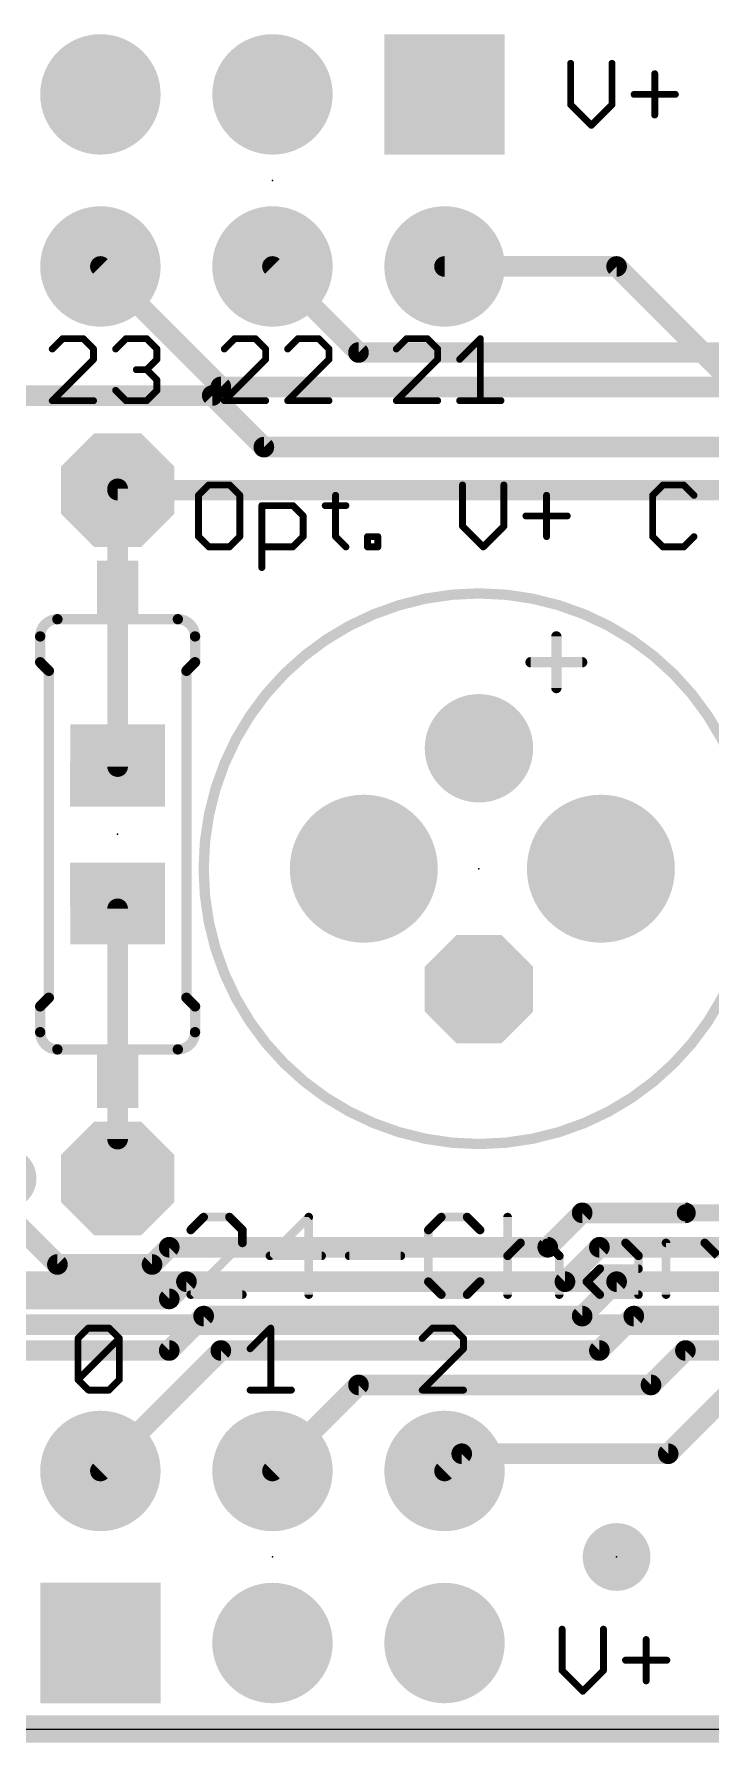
# Model space of a CAD drawing. Extents: x -11.4 to 63.7, y -19.8 to 38.7.
# Drawn here: x 6.64 to 16.63, y -0.2 to 25.02 of the extents above; entities that cross this region are included whole.
import ezdxf

# ---------------------------------------------------------------- set-up
doc = ezdxf.new("R2010")
doc.units = 0
for name, color, linetype in [('1', 12, 'CONTINUOUS'), ('16', 132, 'CONTINUOUS'), ('17', 110, 'CONTINUOUS'), ('18', 110, 'CONTINUOUS'), ('20', 53, 'CONTINUOUS'), ('21', 40, 'CONTINUOUS'), ('23', 53, 'CONTINUOUS'), ('47', 253, 'CONTINUOUS')]:
    doc.layers.add(name, color=color, linetype=linetype)

# ---------------------------------------------------------------- blocks, each defined once
blk = doc.blocks.new('ROUNDP')
at = {"const_width": 0.5}
blk.add_lwpolyline([(0, -0.25, 1), (0, 0.25, 1), (0, -0.25)], format="xyb", dxfattribs=at)
blk = doc.blocks.new('OCTAGONP')
at = {"const_width": 0.5}
blk.add_lwpolyline([(-0.25, -0.1036), (-0.25, 0.1036), (-0.1036, 0.25), (0.1036, 0.25), (0.25, 0.1036), (0.25, -0.1036), (0.1036, -0.25), (-0.1036, -0.25), (-0.25, -0.1036), (-0.25, 0.1036)], dxfattribs=at)
blk = doc.blocks.new('PIE')
at = {"const_width": 0.5}
blk.add_lwpolyline([(0, -0.25, 1), (0, 0.25, 1), (0, -0.25)], format="xyb", dxfattribs=at)
blk = doc.blocks.new('SQUAREP')
blk.add_solid([(-0.5, -0.5), (0.5, -0.5), (-0.5, 0.5), (0.5, 0.5)])
blk = doc.blocks.new('RECT')
blk.add_solid([(-0.5, -0.5), (0.5, -0.5), (-0.5, 0.5), (0.5, 0.5)])
blk = doc.blocks.new('ROUNDV')
at = {"const_width": 0.5}
blk.add_lwpolyline([(0, -0.25, 1), (0, 0.25, 1), (0, -0.25)], format="xyb", dxfattribs=at)

msp = doc.modelspace()

# ---------------------------------------------------------------- linework, layer by layer
at = {"layer": '1'}
for points, const_width in [([(9.398, 19.812), (7.62, 21.59)], 0.3048), ([(11.43, 20.32), (10.16, 21.59)], 0.3048), ([(23.114, 20.32), (11.43, 20.32)], 0.3048), ([(22.733, 19.812), (9.398, 19.812)], 0.3048), ([(7.874, 14.208), (7.874, 18.308)], 0.3048), ([(20.32, 18.288), (7.874, 18.288)], 0.3048), ([(7.874, 8.708), (7.874, 12.108)], 0.3048), ([(6.985, 6.858), (5.842, 8.001)], 0.3048), ([(14.732, 7.62), (14.224, 7.112)], 0.3048), ([(16.256, 7.62), (14.732, 7.62)], 0.3048), ([(18.542, 7.62), (16.256, 7.62)], 0.254), ([(8.636, 7.112), (8.382, 6.858)], 0.3048), ([(14.224, 7.112), (8.636, 7.112)], 0.3048), ([(14.986, 7.112), (14.478, 6.604)], 0.3048), ([(21.844, 7.112), (14.986, 7.112)], 0.3048), ([(8.382, 6.858), (6.985, 6.858)], 0.3048), ([(8.89, 6.604), (8.636, 6.35)], 0.3048), ([(14.478, 6.604), (8.89, 6.604)], 0.3048), ([(15.24, 6.604), (14.732, 6.096)], 0.3048), ([(22.098, 6.604), (15.24, 6.604)], 0.3048), ([(8.636, 6.35), (6.477, 6.35)], 0.3048), ([(9.144, 6.096), (8.636, 5.588)], 0.3048), ([(14.732, 6.096), (9.144, 6.096)], 0.3048), ([(15.494, 6.096), (14.986, 5.588)], 0.3048), ([(22.352, 6.096), (15.494, 6.096)], 0.3048), ([(8.636, 5.588), (4.826, 5.588)], 0.3048), ([(9.398, 5.588), (7.62, 3.81)], 0.3048), ([(14.986, 5.588), (9.398, 5.588)], 0.3048), ([(16.256, 5.588), (15.748, 5.08)], 0.3048), ([(22.606, 5.588), (16.256, 5.588)], 0.3048), ([(11.43, 5.08), (10.16, 3.81)], 0.3048), ([(15.748, 5.08), (11.43, 5.08)], 0.3048), ([(17.018, 5.08), (16.002, 4.064)], 0.3048), ([(12.954, 4.064), (12.7, 3.81)], 0.3048), ([(16.002, 4.064), (12.954, 4.064)], 0.3048), ([(50.8, 0), (0, 0)], 0.4064)]:
    msp.add_lwpolyline(points, dxfattribs=dict(at, const_width=const_width))
for points, const_width in [([(7.6739, 21.6439, 1), (7.5661, 21.5361)], 0.1524), ([(10.2139, 21.6439, 1), (10.1061, 21.5361)], 0.1524), ([(11.43, 20.3962, 1), (11.43, 20.2438)], 0.1524), ([(11.3761, 20.2661, 1), (11.4839, 20.3739)], 0.1524), ([(9.398, 19.8882, 1), (9.398, 19.7358)], 0.1524), ([(9.3441, 19.7581, 1), (9.4519, 19.8659)], 0.1524), ([(7.9502, 18.308, 1), (7.7978, 18.308)], 0.1524), ([(7.874, 18.3642, 1), (7.874, 18.2118)], 0.1524), ([(7.7978, 14.208, 1), (7.9502, 14.208)], 0.1524), ([(7.9502, 12.108, 1), (7.7978, 12.108)], 0.1524), ([(7.7978, 8.708, 1), (7.9502, 8.708)], 0.1524), ([(14.732, 7.6962, 1), (14.732, 7.5438)], 0.1524), ([(14.7859, 7.5661, 1), (14.6781, 7.6739)], 0.1524), ([(16.256, 7.6835, 1), (16.256, 7.5565)], 0.127), ([(16.256, 7.5438, 1), (16.256, 7.6962)], 0.1524), ([(8.636, 7.1882, 1), (8.636, 7.0358)], 0.1524), ([(8.6899, 7.0581, 1), (8.5821, 7.1659)], 0.1524), ([(14.1701, 7.1659, 1), (14.2779, 7.0581)], 0.1524), ([(14.224, 7.0358, 1), (14.224, 7.1882)], 0.1524), ([(14.986, 7.1882, 1), (14.986, 7.0358)], 0.1524), ([(15.0399, 7.0581, 1), (14.9321, 7.1659)], 0.1524), ([(6.985, 6.9342, 1), (6.985, 6.7818)], 0.1524), ([(6.9311, 6.8041, 1), (7.0389, 6.9119)], 0.1524), ([(8.3281, 6.9119, 1), (8.4359, 6.8041)], 0.1524), ([(8.382, 6.7818, 1), (8.382, 6.9342)], 0.1524), ([(8.89, 6.6802, 1), (8.89, 6.5278)], 0.1524), ([(8.9439, 6.5501, 1), (8.8361, 6.6579)], 0.1524), ([(14.4241, 6.6579, 1), (14.5319, 6.5501)], 0.1524), ([(14.478, 6.5278, 1), (14.478, 6.6802)], 0.1524), ([(15.24, 6.6802, 1), (15.24, 6.5278)], 0.1524), ([(15.2939, 6.5501, 1), (15.1861, 6.6579)], 0.1524), ([(8.5821, 6.4039, 1), (8.6899, 6.2961)], 0.1524), ([(8.636, 6.2738, 1), (8.636, 6.4262)], 0.1524), ([(9.144, 6.1722, 1), (9.144, 6.0198)], 0.1524), ([(9.1979, 6.0421, 1), (9.0901, 6.1499)], 0.1524), ([(14.6781, 6.1499, 1), (14.7859, 6.0421)], 0.1524), ([(14.732, 6.0198, 1), (14.732, 6.1722)], 0.1524), ([(15.494, 6.1722, 1), (15.494, 6.0198)], 0.1524), ([(15.5479, 6.0421, 1), (15.4401, 6.1499)], 0.1524), ([(8.5821, 5.6419, 1), (8.6899, 5.5341)], 0.1524), ([(8.636, 5.5118, 1), (8.636, 5.6642)], 0.1524), ([(9.398, 5.6642, 1), (9.398, 5.5118)], 0.1524), ([(9.4519, 5.5341, 1), (9.3441, 5.6419)], 0.1524), ([(14.9321, 5.6419, 1), (15.0399, 5.5341)], 0.1524), ([(14.986, 5.5118, 1), (14.986, 5.6642)], 0.1524), ([(16.256, 5.6642, 1), (16.256, 5.5118)], 0.1524), ([(16.3099, 5.5341, 1), (16.2021, 5.6419)], 0.1524), ([(11.43, 5.1562, 1), (11.43, 5.0038)], 0.1524), ([(11.4839, 5.0261, 1), (11.3761, 5.1339)], 0.1524), ([(15.6941, 5.1339, 1), (15.8019, 5.0261)], 0.1524), ([(15.748, 5.0038, 1), (15.748, 5.1562)], 0.1524), ([(12.954, 4.1402, 1), (12.954, 3.9878)], 0.1524), ([(13.0079, 4.0101, 1), (12.9001, 4.1179)], 0.1524), ([(15.9481, 4.1179, 1), (16.0559, 4.0101)], 0.1524), ([(16.002, 3.9878, 1), (16.002, 4.1402)], 0.1524), ([(7.5661, 3.8639, 1), (7.6739, 3.7561)], 0.1524), ([(10.1061, 3.8639, 1), (10.2139, 3.7561)], 0.1524), ([(12.6461, 3.8639, 1), (12.7539, 3.7561)], 0.1524)]:
    msp.add_lwpolyline(points, format="xyb", dxfattribs=dict(at, const_width=const_width))
at = {"layer": '16', "const_width": 0.3048}
for points in [[(15.24, 21.59), (12.7, 21.59)], [(17.018, 19.812), (15.24, 21.59)], [(3.175, 19.685), (9.271, 19.685)], [(9.271, 19.685), (10.033, 18.923)], [(10.033, 18.923), (21.082, 18.923)], [(44.196, 6.604), (5.969, 6.604)], [(44.45, 5.969), (5.334, 5.969)], [(0, 0), (50.8, 0)]]:
    msp.add_lwpolyline(points, dxfattribs=at)
at = {"layer": '16', "const_width": 0.1524}
for points in [[(12.7, 21.6662, 1), (12.7, 21.5138)], [(15.2939, 21.6439, 1), (15.1861, 21.5361)], [(15.24, 21.5138, 1), (15.24, 21.6662)], [(9.3249, 19.7389, 1), (9.2171, 19.6311)], [(9.271, 19.6088, 1), (9.271, 19.7612)], [(10.033, 18.9992, 1), (10.033, 18.8468)], [(9.9791, 18.8691, 1), (10.0869, 18.9769)]]:
    msp.add_lwpolyline(points, format="xyb", dxfattribs=at)
at = {"layer": '20'}
msp.add_line((2.54, 0), (48.26, 0), dxfattribs=at)
at = {"layer": '21'}
for points, const_width in [([(14.5628, 24.588), (14.5628, 23.9779)], 0.1016), ([(15.1729, 23.9779), (15.1729, 24.588)], 0.1016), ([(15.8033, 24.4354), (15.8033, 23.8253)], 0.1016), ([(14.5628, 23.9779), (14.8678, 23.6728)], 0.1016), ([(14.8678, 23.6728), (15.1729, 23.9779)], 0.1016), ([(15.4983, 24.1304), (16.1084, 24.1304)], 0.1016), ([(7.0613, 20.524), (6.9088, 20.3714)], 0.1016), ([(7.3664, 20.524), (7.0613, 20.524)], 0.1016), ([(7.5189, 20.3714), (7.3664, 20.524)], 0.1016), ([(7.8443, 20.3714), (7.9968, 20.524)], 0.1016), ([(7.9968, 20.524), (8.3019, 20.524)], 0.1016), ([(8.3019, 20.524), (8.4544, 20.3714)], 0.1016), ([(9.6013, 20.524), (9.4488, 20.3714)], 0.1016), ([(9.9064, 20.524), (9.6013, 20.524)], 0.1016), ([(10.0589, 20.3714), (9.9064, 20.524)], 0.1016), ([(10.5368, 20.524), (10.3843, 20.3714)], 0.1016), ([(10.8419, 20.524), (10.5368, 20.524)], 0.1016), ([(10.9944, 20.3714), (10.8419, 20.524)], 0.1016), ([(12.1413, 20.524), (11.9888, 20.3714)], 0.1016), ([(12.4464, 20.524), (12.1413, 20.524)], 0.1016), ([(12.5989, 20.3714), (12.4464, 20.524)], 0.1016), ([(12.9243, 20.2189), (13.2294, 20.524)], 0.1016), ([(13.2294, 20.524), (13.2294, 19.6088)], 0.1016), ([(6.9088, 19.6088), (7.5189, 20.2189)], 0.1016), ([(7.5189, 20.2189), (7.5189, 20.3714)], 0.1016), ([(8.4544, 20.2189), (8.3019, 20.0664)], 0.1016), ([(8.4544, 20.3714), (8.4544, 20.2189)], 0.1016), ([(9.4488, 19.6088), (10.0589, 20.2189)], 0.1016), ([(10.0589, 20.2189), (10.0589, 20.3714)], 0.1016), ([(10.3843, 19.6088), (10.9944, 20.2189)], 0.1016), ([(10.9944, 20.2189), (10.9944, 20.3714)], 0.1016), ([(11.9888, 19.6088), (12.5989, 20.2189)], 0.1016), ([(12.5989, 20.2189), (12.5989, 20.3714)], 0.1016), ([(8.3019, 20.0664), (8.1494, 20.0664)], 0.1016), ([(8.3019, 20.0664), (8.4544, 19.9139)], 0.1016), ([(8.4544, 19.9139), (8.4544, 19.7613)], 0.1016), ([(7.9968, 19.6088), (7.8443, 19.7613)], 0.1016), ([(8.4544, 19.7613), (8.3019, 19.6088)], 0.1016), ([(7.5189, 19.6088), (6.9088, 19.6088)], 0.1016), ([(8.3019, 19.6088), (7.9968, 19.6088)], 0.1016), ([(10.0589, 19.6088), (9.4488, 19.6088)], 0.1016), ([(10.9944, 19.6088), (10.3843, 19.6088)], 0.1016), ([(12.5989, 19.6088), (11.9888, 19.6088)], 0.1016), ([(12.9243, 19.6088), (13.5344, 19.6088)], 0.1016), ([(9.2203, 18.365), (9.0678, 18.2125)], 0.1016), ([(9.5254, 18.365), (9.2203, 18.365)], 0.1016), ([(9.6779, 18.2125), (9.5254, 18.365)], 0.1016), ([(12.9658, 18.365), (12.9658, 17.7549)], 0.1016), ([(13.5759, 17.7549), (13.5759, 18.365)], 0.1016), ([(15.9249, 18.365), (15.7724, 18.2125)], 0.1016), ([(16.2299, 18.365), (15.9249, 18.365)], 0.1016), ([(16.3825, 18.2125), (16.2299, 18.365)], 0.1016), ([(9.0678, 18.2125), (9.0678, 17.6023)], 0.1016), ([(9.6779, 17.6023), (9.6779, 18.2125)], 0.1016), ([(11.0914, 18.2125), (11.0914, 17.6023)], 0.1016), ([(14.2064, 18.2125), (14.2064, 17.6023)], 0.1016), ([(15.7724, 18.2125), (15.7724, 17.6023)], 0.1016), ([(10.0033, 17.1447), (10.0033, 18.0599)], 0.1016), ([(10.0033, 18.0599), (10.4609, 18.0599)], 0.1016), ([(10.4609, 18.0599), (10.6134, 17.9074)], 0.1016), ([(10.6134, 17.9074), (10.6134, 17.6023)], 0.1016), ([(10.9388, 18.0599), (11.2439, 18.0599)], 0.1016), ([(13.9013, 17.9074), (14.5114, 17.9074)], 0.1016), ([(12.9658, 17.7549), (13.2709, 17.4498)], 0.1016), ([(13.2709, 17.4498), (13.5759, 17.7549)], 0.1016), ([(9.0678, 17.6023), (9.2203, 17.4498)], 0.1016), ([(9.2203, 17.4498), (9.5254, 17.4498)], 0.1016), ([(9.5254, 17.4498), (9.6779, 17.6023)], 0.1016), ([(10.4609, 17.4498), (10.0033, 17.4498)], 0.1016), ([(10.6134, 17.6023), (10.4609, 17.4498)], 0.1016), ([(11.0914, 17.6023), (11.2439, 17.4498)], 0.1016), ([(11.5625, 17.4498), (11.5625, 17.6023)], 0.1016), ([(11.5625, 17.6023), (11.715, 17.6023)], 0.1016), ([(11.715, 17.4498), (11.5625, 17.4498)], 0.1016), ([(11.715, 17.6023), (11.715, 17.4498)], 0.1016), ([(15.7724, 17.6023), (15.9249, 17.4498)], 0.1016), ([(15.9249, 17.4498), (16.2299, 17.4498)], 0.1016), ([(16.2299, 17.4498), (16.3825, 17.6023)], 0.1016), ([(8.763, 16.383), (6.985, 16.383)], 0.1524), ([(6.731, 16.129), (6.731, 15.748)], 0.1524), ([(9.017, 16.129), (9.017, 15.748)], 0.1524), ([(14.351, 16.129), (14.351, 15.367)], 0.1524), ([(6.858, 15.621), (6.731, 15.748)], 0.1524), ([(6.858, 15.621), (6.858, 10.795)], 0.1524), ([(8.89, 15.621), (9.017, 15.748)], 0.1524), ([(8.89, 15.621), (8.89, 10.795)], 0.1524), ([(13.97, 15.748), (14.732, 15.748)], 0.1524), ([(6.858, 10.795), (6.731, 10.668)], 0.1524), ([(8.89, 10.795), (9.017, 10.668)], 0.1524), ([(6.731, 10.287), (6.731, 10.668)], 0.1524), ([(9.017, 10.287), (9.017, 10.668)], 0.1524), ([(8.763, 10.033), (6.985, 10.033)], 0.1524), ([(9.1442, 7.5575), (8.9535, 7.3668)], 0.127), ([(9.5255, 7.5575), (9.1442, 7.5575)], 0.127), ([(9.7162, 7.3668), (9.5255, 7.5575)], 0.127), ([(10.6949, 7.5575), (10.1229, 6.9855)], 0.127), ([(10.6949, 6.4135), (10.6949, 7.5575)], 0.127), ([(12.6524, 7.5575), (12.4617, 7.3668)], 0.127), ([(13.0337, 7.5575), (12.6524, 7.5575)], 0.127), ([(13.2243, 7.3668), (13.0337, 7.5575)], 0.127), ([(13.6311, 7.5575), (13.6311, 6.4135)], 0.127), ([(9.7162, 7.1762), (9.7162, 7.3668)], 0.127), ([(12.4617, 7.3668), (12.4617, 6.6042)], 0.127), ([(8.9535, 6.4135), (9.7162, 7.1762)], 0.127), ([(13.6311, 6.9855), (13.8218, 7.1762)], 0.127), ([(13.8218, 7.1762), (14.2031, 7.1762)], 0.127), ([(14.2031, 7.1762), (14.3937, 6.9855)], 0.127), ([(14.9911, 7.1762), (15.3725, 7.1762)], 0.127), ([(15.3725, 7.1762), (15.5631, 6.9855)], 0.127), ([(15.9699, 6.4135), (15.9699, 7.1762)], 0.127), ([(15.9699, 7.1762), (16.5419, 7.1762)], 0.127), ([(16.5419, 7.1762), (16.7325, 6.9855)], 0.127), ([(10.1229, 6.9855), (10.8855, 6.9855)], 0.127), ([(11.2923, 6.9855), (12.0549, 6.9855)], 0.127), ([(14.3937, 6.9855), (14.3937, 6.4135)], 0.127), ([(14.8005, 6.6042), (14.9911, 6.7948)], 0.127), ([(14.9911, 6.7948), (15.5631, 6.7948)], 0.127), ([(15.5631, 6.9855), (15.5631, 6.4135)], 0.127), ([(12.4617, 6.6042), (12.6524, 6.4135)], 0.127), ([(13.0337, 6.4135), (13.2243, 6.6042)], 0.127), ([(14.9911, 6.4135), (14.8005, 6.6042)], 0.127), ([(9.7162, 6.4135), (8.9535, 6.4135)], 0.127), ([(12.6524, 6.4135), (13.0337, 6.4135)], 0.127), ([(15.5631, 6.4135), (14.9911, 6.4135)], 0.127), ([(7.2898, 5.7664), (7.4423, 5.919)], 0.1016), ([(7.2898, 5.1563), (7.2898, 5.7664)], 0.1016), ([(7.2898, 5.1563), (7.8999, 5.7664)], 0.1016), ([(7.4423, 5.919), (7.7474, 5.919)], 0.1016), ([(7.7474, 5.919), (7.8999, 5.7664)], 0.1016), ([(7.8999, 5.7664), (7.8999, 5.1563)], 0.1016), ([(9.8298, 5.6139), (10.1349, 5.919)], 0.1016), ([(10.1349, 5.919), (10.1349, 5.0038)], 0.1016), ([(12.5223, 5.919), (12.3698, 5.7664)], 0.1016), ([(12.8274, 5.919), (12.5223, 5.919)], 0.1016), ([(12.9799, 5.7664), (12.8274, 5.919)], 0.1016), ([(12.9799, 5.6139), (12.9799, 5.7664)], 0.1016), ([(12.3698, 5.0038), (12.9799, 5.6139)], 0.1016), ([(7.4423, 5.0038), (7.2898, 5.1563)], 0.1016), ([(7.7474, 5.0038), (7.4423, 5.0038)], 0.1016), ([(7.8999, 5.1563), (7.7474, 5.0038)], 0.1016), ([(9.8298, 5.0038), (10.4399, 5.0038)], 0.1016), ([(12.9799, 5.0038), (12.3698, 5.0038)], 0.1016), ([(14.4358, 1.474), (14.4358, 0.8639)], 0.1016), ([(15.0459, 0.8639), (15.0459, 1.474)], 0.1016), ([(15.6763, 1.3215), (15.6763, 0.7113)], 0.1016), ([(15.3713, 1.0164), (15.9814, 1.0164)], 0.1016), ([(14.4358, 0.8639), (14.7408, 0.5588)], 0.1016), ([(14.7408, 0.5588), (15.0459, 0.8639)], 0.1016)]:
    msp.add_lwpolyline(points, dxfattribs=dict(at, const_width=const_width))
for points, const_width in [([(14.5882, 24.588, 1), (14.5374, 24.588)], 0.0508), ([(15.1983, 24.588, 1), (15.1475, 24.588)], 0.0508), ([(15.8287, 24.4354, 1), (15.7779, 24.4354)], 0.0508), ([(14.5807, 23.9958, 1), (14.5448, 23.9599)], 0.0508), ([(14.5374, 23.9779, 1), (14.5882, 23.9779)], 0.0508), ([(15.1475, 23.9779, 1), (15.1983, 23.9779)], 0.0508), ([(15.1908, 23.9599, 1), (15.1549, 23.9958)], 0.0508), ([(15.4983, 24.1558, 1), (15.4983, 24.105)], 0.0508), ([(16.1084, 24.105, 1), (16.1084, 24.1558)], 0.0508), ([(14.8499, 23.6908, 1), (14.8858, 23.6548)], 0.0508), ([(14.8499, 23.6548, 1), (14.8858, 23.6908)], 0.0508), ([(15.7779, 23.8253, 1), (15.8287, 23.8253)], 0.0508), ([(7.0613, 20.5494, 1), (7.0613, 20.4986)], 0.0508), ([(7.0793, 20.506, 1), (7.0434, 20.5419)], 0.0508), ([(7.3844, 20.5419, 1), (7.3484, 20.506)], 0.0508), ([(7.3664, 20.4986, 1), (7.3664, 20.5494)], 0.0508), ([(7.9968, 20.5494, 1), (7.9968, 20.4986)], 0.0508), ([(8.0148, 20.506, 1), (7.9789, 20.5419)], 0.0508), ([(8.3199, 20.5419, 1), (8.2839, 20.506)], 0.0508), ([(8.3019, 20.4986, 1), (8.3019, 20.5494)], 0.0508), ([(9.6013, 20.5494, 1), (9.6013, 20.4986)], 0.0508), ([(9.6193, 20.506, 1), (9.5834, 20.5419)], 0.0508), ([(9.9244, 20.5419, 1), (9.8884, 20.506)], 0.0508), ([(9.9064, 20.4986, 1), (9.9064, 20.5494)], 0.0508), ([(10.5368, 20.5494, 1), (10.5368, 20.4986)], 0.0508), ([(10.5548, 20.506, 1), (10.5189, 20.5419)], 0.0508), ([(10.8599, 20.5419, 1), (10.8239, 20.506)], 0.0508), ([(10.8419, 20.4986, 1), (10.8419, 20.5494)], 0.0508), ([(12.1413, 20.5494, 1), (12.1413, 20.4986)], 0.0508), ([(12.1593, 20.506, 1), (12.1234, 20.5419)], 0.0508), ([(12.4644, 20.5419, 1), (12.4284, 20.506)], 0.0508), ([(12.4464, 20.4986, 1), (12.4464, 20.5494)], 0.0508), ([(13.2548, 20.524, 1), (13.204, 20.524)], 0.0508), ([(13.2473, 20.506, 1), (13.2114, 20.5419)], 0.0508), ([(6.8908, 20.3894, 1), (6.9268, 20.3535)], 0.0508), ([(7.5443, 20.3714, 1), (7.4935, 20.3714)], 0.0508), ([(7.4935, 20.2189, 1), (7.5443, 20.2189)], 0.0508), ([(7.501, 20.3535, 1), (7.5369, 20.3894)], 0.0508), ([(7.5369, 20.201, 1), (7.501, 20.2369)], 0.0508), ([(7.8264, 20.3894, 1), (7.8623, 20.3535)], 0.0508), ([(8.4798, 20.3714, 1), (8.429, 20.3714)], 0.0508), ([(8.429, 20.2189, 1), (8.4798, 20.2189)], 0.0508), ([(8.4365, 20.3535, 1), (8.4724, 20.3894)], 0.0508), ([(8.4724, 20.201, 1), (8.4365, 20.2369)], 0.0508), ([(9.4308, 20.3894, 1), (9.4668, 20.3535)], 0.0508), ([(10.0843, 20.3714, 1), (10.0335, 20.3714)], 0.0508), ([(10.0335, 20.2189, 1), (10.0843, 20.2189)], 0.0508), ([(10.041, 20.3535, 1), (10.0769, 20.3894)], 0.0508), ([(10.0769, 20.201, 1), (10.041, 20.2369)], 0.0508), ([(10.3664, 20.3894, 1), (10.4023, 20.3535)], 0.0508), ([(11.0198, 20.3714, 1), (10.969, 20.3714)], 0.0508), ([(10.969, 20.2189, 1), (11.0198, 20.2189)], 0.0508), ([(10.9765, 20.3535, 1), (11.0124, 20.3894)], 0.0508), ([(11.0124, 20.201, 1), (10.9765, 20.2369)], 0.0508), ([(11.9708, 20.3894, 1), (12.0068, 20.3535)], 0.0508), ([(12.6243, 20.3714, 1), (12.5735, 20.3714)], 0.0508), ([(12.5735, 20.2189, 1), (12.6243, 20.2189)], 0.0508), ([(12.581, 20.3535, 1), (12.6169, 20.3894)], 0.0508), ([(12.6169, 20.201, 1), (12.581, 20.2369)], 0.0508), ([(12.9064, 20.2369, 1), (12.9423, 20.201)], 0.0508), ([(8.1494, 20.0918, 1), (8.1494, 20.041)], 0.0508), ([(8.3199, 20.0844, 1), (8.2839, 20.0484)], 0.0508), ([(8.2839, 20.0844, 1), (8.3199, 20.0484)], 0.0508), ([(8.3019, 20.041, 1), (8.3019, 20.0918)], 0.0508), ([(8.4798, 19.9139, 1), (8.429, 19.9139)], 0.0508), ([(8.4365, 19.8959, 1), (8.4724, 19.9318)], 0.0508), ([(7.8623, 19.7793, 1), (7.8264, 19.7434)], 0.0508), ([(8.429, 19.7613, 1), (8.4798, 19.7613)], 0.0508), ([(8.4724, 19.7434, 1), (8.4365, 19.7793)], 0.0508), ([(6.8908, 19.6268, 1), (6.9268, 19.5908)], 0.0508), ([(6.9088, 19.6342, 1), (6.9088, 19.5834)], 0.0508), ([(7.5189, 19.5834, 1), (7.5189, 19.6342)], 0.0508), ([(7.9968, 19.6342, 1), (7.9968, 19.5834)], 0.0508), ([(7.9789, 19.5908, 1), (8.0148, 19.6268)], 0.0508), ([(8.2839, 19.6268, 1), (8.3199, 19.5908)], 0.0508), ([(8.3019, 19.5834, 1), (8.3019, 19.6342)], 0.0508), ([(9.4308, 19.6268, 1), (9.4668, 19.5908)], 0.0508), ([(9.4488, 19.6342, 1), (9.4488, 19.5834)], 0.0508), ([(10.0589, 19.5834, 1), (10.0589, 19.6342)], 0.0508), ([(10.3843, 19.6342, 1), (10.3843, 19.5834)], 0.0508), ([(10.3664, 19.6268, 1), (10.4023, 19.5908)], 0.0508), ([(10.9944, 19.5834, 1), (10.9944, 19.6342)], 0.0508), ([(11.9708, 19.6268, 1), (12.0068, 19.5908)], 0.0508), ([(11.9888, 19.6342, 1), (11.9888, 19.5834)], 0.0508), ([(12.5989, 19.5834, 1), (12.5989, 19.6342)], 0.0508), ([(12.9243, 19.6342, 1), (12.9243, 19.5834)], 0.0508), ([(13.204, 19.6088, 1), (13.2548, 19.6088)], 0.0508), ([(13.5344, 19.5834, 1), (13.5344, 19.6342)], 0.0508), ([(9.2203, 18.3904, 1), (9.2203, 18.3396)], 0.0508), ([(9.2383, 18.347, 1), (9.2024, 18.3829)], 0.0508), ([(9.5434, 18.3829, 1), (9.5074, 18.347)], 0.0508), ([(9.5254, 18.3396, 1), (9.5254, 18.3904)], 0.0508), ([(12.9912, 18.365, 1), (12.9404, 18.365)], 0.0508), ([(13.6013, 18.365, 1), (13.5505, 18.365)], 0.0508), ([(15.9249, 18.3904, 1), (15.9249, 18.3396)], 0.0508), ([(15.9428, 18.347, 1), (15.9069, 18.3829)], 0.0508), ([(16.2479, 18.3829, 1), (16.212, 18.347)], 0.0508), ([(16.2299, 18.3396, 1), (16.2299, 18.3904)], 0.0508), ([(9.0932, 18.2125, 1), (9.0424, 18.2125)], 0.0508), ([(9.0498, 18.2304, 1), (9.0858, 18.1945)], 0.0508), ([(9.7033, 18.2125, 1), (9.6525, 18.2125)], 0.0508), ([(9.66, 18.1945, 1), (9.6959, 18.2304)], 0.0508), ([(11.1168, 18.2125, 1), (11.066, 18.2125)], 0.0508), ([(14.2318, 18.2125, 1), (14.181, 18.2125)], 0.0508), ([(15.7978, 18.2125, 1), (15.747, 18.2125)], 0.0508), ([(15.7544, 18.2304, 1), (15.7903, 18.1945)], 0.0508), ([(16.3645, 18.1945, 1), (16.4004, 18.2304)], 0.0508), ([(10.0287, 18.0599, 1), (9.9779, 18.0599)], 0.0508), ([(10.0033, 18.0853, 1), (10.0033, 18.0345)], 0.0508), ([(10.4789, 18.0779, 1), (10.4429, 18.042)], 0.0508), ([(10.4609, 18.0345, 1), (10.4609, 18.0853)], 0.0508), ([(10.6388, 17.9074, 1), (10.588, 17.9074)], 0.0508), ([(10.5955, 17.8894, 1), (10.6314, 17.9254)], 0.0508), ([(10.9388, 18.0853, 1), (10.9388, 18.0345)], 0.0508), ([(11.2439, 18.0345, 1), (11.2439, 18.0853)], 0.0508), ([(13.9013, 17.9328, 1), (13.9013, 17.882)], 0.0508), ([(14.5114, 17.882, 1), (14.5114, 17.9328)], 0.0508), ([(12.9838, 17.7728, 1), (12.9478, 17.7369)], 0.0508), ([(12.9404, 17.7549, 1), (12.9912, 17.7549)], 0.0508), ([(13.5505, 17.7549, 1), (13.6013, 17.7549)], 0.0508), ([(13.5939, 17.7369, 1), (13.558, 17.7728)], 0.0508), ([(9.0858, 17.6203, 1), (9.0498, 17.5844)], 0.0508), ([(9.0424, 17.6023, 1), (9.0932, 17.6023)], 0.0508), ([(9.2203, 17.4752, 1), (9.2203, 17.4244)], 0.0508), ([(9.2024, 17.4318, 1), (9.2383, 17.4678)], 0.0508), ([(9.5074, 17.4678, 1), (9.5434, 17.4318)], 0.0508), ([(9.5254, 17.4244, 1), (9.5254, 17.4752)], 0.0508), ([(9.6525, 17.6023, 1), (9.7033, 17.6023)], 0.0508), ([(9.6959, 17.5844, 1), (9.66, 17.6203)], 0.0508), ([(10.0033, 17.4752, 1), (10.0033, 17.4244)], 0.0508), ([(10.4429, 17.4678, 1), (10.4789, 17.4318)], 0.0508), ([(10.4609, 17.4244, 1), (10.4609, 17.4752)], 0.0508), ([(10.588, 17.6023, 1), (10.6388, 17.6023)], 0.0508), ([(10.6314, 17.5844, 1), (10.5955, 17.6203)], 0.0508), ([(11.1093, 17.6203, 1), (11.0734, 17.5844)], 0.0508), ([(11.066, 17.6023, 1), (11.1168, 17.6023)], 0.0508), ([(11.2259, 17.4318, 1), (11.2619, 17.4678)], 0.0508), ([(11.5879, 17.6023, 1), (11.5371, 17.6023)], 0.0508), ([(11.5625, 17.6277, 1), (11.5625, 17.5769)], 0.0508), ([(11.5625, 17.4752, 1), (11.5625, 17.4244)], 0.0508), ([(11.5371, 17.4498, 1), (11.5879, 17.4498)], 0.0508), ([(11.7404, 17.6023, 1), (11.6896, 17.6023)], 0.0508), ([(11.6896, 17.4498, 1), (11.7404, 17.4498)], 0.0508), ([(11.715, 17.5769, 1), (11.715, 17.6277)], 0.0508), ([(11.715, 17.4244, 1), (11.715, 17.4752)], 0.0508), ([(13.2529, 17.4678, 1), (13.2888, 17.4318)], 0.0508), ([(13.2529, 17.4318, 1), (13.2888, 17.4678)], 0.0508), ([(14.181, 17.6023, 1), (14.2318, 17.6023)], 0.0508), ([(15.7903, 17.6203, 1), (15.7544, 17.5844)], 0.0508), ([(15.747, 17.6023, 1), (15.7978, 17.6023)], 0.0508), ([(15.9249, 17.4752, 1), (15.9249, 17.4244)], 0.0508), ([(15.9069, 17.4318, 1), (15.9428, 17.4678)], 0.0508), ([(16.212, 17.4678, 1), (16.2479, 17.4318)], 0.0508), ([(16.2299, 17.4244, 1), (16.2299, 17.4752)], 0.0508), ([(16.4004, 17.5844, 1), (16.3645, 17.6203)], 0.0508), ([(9.9779, 17.1447, 1), (10.0287, 17.1447)], 0.0508), ([(13.208, 8.636, 1), (13.208, 16.764, 1), (13.208, 8.636)], 0.1524), ([(6.985, 16.383, 0.4142), (6.731, 16.129)], 0.1524), ([(6.985, 16.4211, 1), (6.985, 16.3449)], 0.0762), ([(6.985, 16.3449, 1), (6.985, 16.4211)], 0.0762), ([(9.017, 16.129, 0.4142), (8.763, 16.383)], 0.1524), ([(8.763, 16.4211, 1), (8.763, 16.3449)], 0.0762), ([(8.763, 16.3449, 1), (8.763, 16.4211)], 0.0762), ([(6.7691, 16.129, 1), (6.6929, 16.129)], 0.0762), ([(6.6929, 16.129, 1), (6.7691, 16.129)], 0.0762), ([(9.0551, 16.129, 1), (8.9789, 16.129)], 0.0762), ([(8.9789, 16.129, 1), (9.0551, 16.129)], 0.0762), ([(14.3891, 16.129, 1), (14.3129, 16.129)], 0.0762), ([(6.6929, 15.748, 1), (6.7691, 15.748)], 0.0762), ([(6.7579, 15.7749, 1), (6.7041, 15.7211)], 0.0762), ([(6.8961, 15.621, 1), (6.8199, 15.621)], 0.0762), ([(6.8311, 15.5941, 1), (6.8849, 15.6479)], 0.0762), ([(8.9281, 15.621, 1), (8.8519, 15.621)], 0.0762), ([(8.8631, 15.6479, 1), (8.9169, 15.5941)], 0.0762), ([(8.9789, 15.748, 1), (9.0551, 15.748)], 0.0762), ([(9.0439, 15.7211, 1), (8.9901, 15.7749)], 0.0762), ([(13.97, 15.7861, 1), (13.97, 15.7099)], 0.0762), ([(14.732, 15.7099, 1), (14.732, 15.7861)], 0.0762), ([(14.3129, 15.367, 1), (14.3891, 15.367)], 0.0762), ([(6.8849, 10.7681, 1), (6.8311, 10.8219)], 0.0762), ([(8.9169, 10.8219, 1), (8.8631, 10.7681)], 0.0762), ([(6.7691, 10.668, 1), (6.6929, 10.668)], 0.0762), ([(6.7041, 10.6949, 1), (6.7579, 10.6411)], 0.0762), ([(6.8199, 10.795, 1), (6.8961, 10.795)], 0.0762), ([(8.8519, 10.795, 1), (8.9281, 10.795)], 0.0762), ([(9.0551, 10.668, 1), (8.9789, 10.668)], 0.0762), ([(8.9901, 10.6411, 1), (9.0439, 10.6949)], 0.0762), ([(6.731, 10.287, 0.4142), (6.985, 10.033)], 0.1524), ([(6.7691, 10.287, 1), (6.6929, 10.287)], 0.0762), ([(8.763, 10.033, 0.4142), (9.017, 10.287)], 0.1524), ([(9.0551, 10.287, 1), (8.9789, 10.287)], 0.0762), ([(6.6929, 10.287, 1), (6.7691, 10.287)], 0.0762), ([(6.985, 10.0711, 1), (6.985, 9.9949)], 0.0762), ([(6.985, 9.9949, 1), (6.985, 10.0711)], 0.0762), ([(8.763, 10.0711, 1), (8.763, 9.9949)], 0.0762), ([(8.763, 9.9949, 1), (8.763, 10.0711)], 0.0762), ([(8.9789, 10.287, 1), (9.0551, 10.287)], 0.0762), ([(9.1442, 7.5892, 1), (9.1442, 7.5257)], 0.0635), ([(9.1666, 7.535, 1), (9.1217, 7.5799)], 0.0635), ([(9.5479, 7.5799, 1), (9.503, 7.535)], 0.0635), ([(9.5255, 7.5257, 1), (9.5255, 7.5892)], 0.0635), ([(10.7266, 7.5575, 1), (10.6631, 7.5575)], 0.0635), ([(10.7173, 7.535, 1), (10.6724, 7.5799)], 0.0635), ([(12.6524, 7.5892, 1), (12.6524, 7.5257)], 0.0635), ([(12.6748, 7.535, 1), (12.6299, 7.5799)], 0.0635), ([(13.0561, 7.5799, 1), (13.0112, 7.535)], 0.0635), ([(13.0337, 7.5257, 1), (13.0337, 7.5892)], 0.0635), ([(13.6628, 7.5575, 1), (13.5993, 7.5575)], 0.0635), ([(8.931, 7.3893, 1), (8.976, 7.3444)], 0.0635), ([(9.7479, 7.3668, 1), (9.6844, 7.3668)], 0.0635), ([(9.6937, 7.3444, 1), (9.7386, 7.3893)], 0.0635), ([(12.4934, 7.3668, 1), (12.4299, 7.3668)], 0.0635), ([(12.4392, 7.3893, 1), (12.4841, 7.3444)], 0.0635), ([(13.2019, 7.3444, 1), (13.2468, 7.3893)], 0.0635), ([(9.6844, 7.1762, 1), (9.7479, 7.1762)], 0.0635), ([(9.7386, 7.1537, 1), (9.6937, 7.1986)], 0.0635), ([(13.8218, 7.2079, 1), (13.8218, 7.1444)], 0.0635), ([(13.8442, 7.1537, 1), (13.7993, 7.1986)], 0.0635), ([(14.2255, 7.1986, 1), (14.1806, 7.1537)], 0.0635), ([(14.2031, 7.1444, 1), (14.2031, 7.2079)], 0.0635), ([(14.9911, 7.2079, 1), (14.9911, 7.1444)], 0.0635), ([(15.3949, 7.1986, 1), (15.35, 7.1537)], 0.0635), ([(15.3725, 7.1444, 1), (15.3725, 7.2079)], 0.0635), ([(16.0016, 7.1762, 1), (15.9381, 7.1762)], 0.0635), ([(15.9699, 7.2079, 1), (15.9699, 7.1444)], 0.0635), ([(16.5643, 7.1986, 1), (16.5194, 7.1537)], 0.0635), ([(16.5419, 7.1444, 1), (16.5419, 7.2079)], 0.0635), ([(10.1229, 7.0172, 1), (10.1229, 6.9537)], 0.0635), ([(10.1004, 7.0079, 1), (10.1453, 6.963)], 0.0635), ([(10.8855, 6.9537, 1), (10.8855, 7.0172)], 0.0635), ([(11.2923, 7.0172, 1), (11.2923, 6.9537)], 0.0635), ([(12.0549, 6.9537, 1), (12.0549, 7.0172)], 0.0635), ([(13.6086, 7.0079, 1), (13.6535, 6.963)], 0.0635), ([(14.4255, 6.9855, 1), (14.362, 6.9855)], 0.0635), ([(14.3713, 6.963, 1), (14.4162, 7.0079)], 0.0635), ([(14.9911, 6.8266, 1), (14.9911, 6.7631)], 0.0635), ([(15.0136, 6.7724, 1), (14.9687, 6.8173)], 0.0635), ([(15.5949, 6.9855, 1), (15.5314, 6.9855)], 0.0635), ([(15.5407, 6.963, 1), (15.5856, 7.0079)], 0.0635), ([(15.5631, 6.7631, 1), (15.5631, 6.8266)], 0.0635), ([(12.4299, 6.6042, 1), (12.4934, 6.6042)], 0.0635), ([(12.4841, 6.6266, 1), (12.4392, 6.5817)], 0.0635), ([(13.2468, 6.5817, 1), (13.2019, 6.6266)], 0.0635), ([(14.8229, 6.6266, 1), (14.778, 6.5817)], 0.0635), ([(14.778, 6.6266, 1), (14.8229, 6.5817)], 0.0635), ([(8.931, 6.436, 1), (8.976, 6.391)], 0.0635), ([(8.9535, 6.4452, 1), (8.9535, 6.3818)], 0.0635), ([(9.7162, 6.3818, 1), (9.7162, 6.4452)], 0.0635), ([(10.6631, 6.4135, 1), (10.7266, 6.4135)], 0.0635), ([(12.6524, 6.4452, 1), (12.6524, 6.3818)], 0.0635), ([(12.6299, 6.391, 1), (12.6748, 6.436)], 0.0635), ([(13.0112, 6.436, 1), (13.0561, 6.391)], 0.0635), ([(13.0337, 6.3818, 1), (13.0337, 6.4452)], 0.0635), ([(13.5993, 6.4135, 1), (13.6628, 6.4135)], 0.0635), ([(14.362, 6.4135, 1), (14.4255, 6.4135)], 0.0635), ([(14.9911, 6.4452, 1), (14.9911, 6.3818)], 0.0635), ([(14.9687, 6.391, 1), (15.0136, 6.436)], 0.0635), ([(15.5314, 6.4135, 1), (15.5949, 6.4135)], 0.0635), ([(15.5631, 6.3818, 1), (15.5631, 6.4452)], 0.0635), ([(15.9381, 6.4135, 1), (16.0016, 6.4135)], 0.0635), ([(7.3152, 5.7664, 1), (7.2644, 5.7664)], 0.0508), ([(7.2718, 5.7844, 1), (7.3078, 5.7485)], 0.0508), ([(7.4423, 5.9444, 1), (7.4423, 5.8936)], 0.0508), ([(7.4603, 5.901, 1), (7.4244, 5.9369)], 0.0508), ([(7.7654, 5.9369, 1), (7.7294, 5.901)], 0.0508), ([(7.7474, 5.8936, 1), (7.7474, 5.9444)], 0.0508), ([(7.9253, 5.7664, 1), (7.8745, 5.7664)], 0.0508), ([(7.9179, 5.7485, 1), (7.882, 5.7844)], 0.0508), ([(7.882, 5.7485, 1), (7.9179, 5.7844)], 0.0508), ([(10.1603, 5.919, 1), (10.1095, 5.919)], 0.0508), ([(10.1528, 5.901, 1), (10.1169, 5.9369)], 0.0508), ([(12.3518, 5.7844, 1), (12.3878, 5.7485)], 0.0508), ([(12.5223, 5.9444, 1), (12.5223, 5.8936)], 0.0508), ([(12.5403, 5.901, 1), (12.5044, 5.9369)], 0.0508), ([(12.8454, 5.9369, 1), (12.8094, 5.901)], 0.0508), ([(12.8274, 5.8936, 1), (12.8274, 5.9444)], 0.0508), ([(13.0053, 5.7664, 1), (12.9545, 5.7664)], 0.0508), ([(12.962, 5.7485, 1), (12.9979, 5.7844)], 0.0508), ([(9.8118, 5.6319, 1), (9.8478, 5.596)], 0.0508), ([(12.9545, 5.6139, 1), (13.0053, 5.6139)], 0.0508), ([(12.9979, 5.596, 1), (12.962, 5.6319)], 0.0508), ([(7.3078, 5.1743, 1), (7.2718, 5.1384)], 0.0508), ([(7.2718, 5.1743, 1), (7.3078, 5.1384)], 0.0508), ([(7.2644, 5.1563, 1), (7.3152, 5.1563)], 0.0508), ([(7.4423, 5.0292, 1), (7.4423, 4.9784)], 0.0508), ([(7.4244, 4.9858, 1), (7.4603, 5.0218)], 0.0508), ([(7.7294, 5.0218, 1), (7.7654, 4.9858)], 0.0508), ([(7.7474, 4.9784, 1), (7.7474, 5.0292)], 0.0508), ([(7.8745, 5.1563, 1), (7.9253, 5.1563)], 0.0508), ([(7.9179, 5.1384, 1), (7.882, 5.1743)], 0.0508), ([(9.8298, 5.0292, 1), (9.8298, 4.9784)], 0.0508), ([(10.4399, 4.9784, 1), (10.4399, 5.0292)], 0.0508), ([(12.3518, 5.0218, 1), (12.3878, 4.9858)], 0.0508), ([(12.3698, 5.0292, 1), (12.3698, 4.9784)], 0.0508), ([(12.9799, 4.9784, 1), (12.9799, 5.0292)], 0.0508), ([(10.1095, 5.0038, 1), (10.1603, 5.0038)], 0.0508), ([(14.4612, 1.474, 1), (14.4104, 1.474)], 0.0508), ([(15.0713, 1.474, 1), (15.0205, 1.474)], 0.0508), ([(15.7017, 1.3215, 1), (15.6509, 1.3215)], 0.0508), ([(15.3713, 1.0418, 1), (15.3713, 0.991)], 0.0508), ([(15.9814, 0.991, 1), (15.9814, 1.0418)], 0.0508), ([(14.4537, 0.8818, 1), (14.4178, 0.8459)], 0.0508), ([(14.4104, 0.8639, 1), (14.4612, 0.8639)], 0.0508), ([(15.0205, 0.8639, 1), (15.0713, 0.8639)], 0.0508), ([(15.0638, 0.8459, 1), (15.0279, 0.8818)], 0.0508), ([(14.7229, 0.5768, 1), (14.7588, 0.5408)], 0.0508), ([(14.7229, 0.5408, 1), (14.7588, 0.5768)], 0.0508), ([(15.6509, 0.7113, 1), (15.7017, 0.7113)], 0.0508)]:
    msp.add_lwpolyline(points, format="xyb", dxfattribs=dict(at, const_width=const_width))
at = {"layer": '23'}
for p in [(10.16, 22.86), (7.874, 13.208), (13.208, 12.7), (10.16, 2.54), (15.24, 2.54)]:
    msp.add_point(p, dxfattribs=at)
at = {"layer": '47', "const_width": 0.13}
msp.add_lwpolyline([(28.702, 0), (-8.808, 0)], dxfattribs=at)

# ---------------------------------------------------------------- block references
at = {"layer": '1', "xscale": 1.2, "yscale": 1.4, "rotation": 90}
for p in [(7.874, 14.2334), (7.874, 12.1826)]:
    msp.add_blockref('RECT', p, dxfattribs=at)
at = {"layer": '1'}
msp.add_blockref('PIE', (15.24, 2.54), dxfattribs=at)
at = {"layer": '17'}
for name, p, xscale, yscale, rotation in [('ROUNDP', (7.62, 24.13), 1.778, 1.778, 270), ('ROUNDP', (7.62, 24.13), 1.778, 1.778, 270), ('ROUNDP', (10.16, 24.13), 1.778, 1.778, 270), ('ROUNDP', (10.16, 24.13), 1.778, 1.778, 270), ('SQUAREP', (12.7, 24.13), 1.778, 1.778, 270), ('SQUAREP', (12.7, 24.13), 1.778, 1.778, 270), ('ROUNDP', (7.62, 21.59), 1.778, 1.778, 270), ('ROUNDP', (7.62, 21.59), 1.778, 1.778, 270), ('ROUNDP', (10.16, 21.59), 1.778, 1.778, 270), ('ROUNDP', (10.16, 21.59), 1.778, 1.778, 270), ('ROUNDP', (12.7, 21.59), 1.778, 1.778, 270), ('ROUNDP', (12.7, 21.59), 1.778, 1.778, 270), ('OCTAGONP', (7.874, 18.288), 1.6764, 1.6764, 90), ('OCTAGONP', (7.874, 18.288), 1.6764, 1.6764, 90), ('ROUNDP', (13.208, 14.478), 1.6002, 1.6002, 270), ('ROUNDP', (13.208, 14.478), 1.6002, 1.6002, 270), ('OCTAGONP', (13.208, 10.922), 1.6002, 1.6002, 270), ('OCTAGONP', (13.208, 10.922), 1.6002, 1.6002, 270), ('OCTAGONP', (7.874, 8.128), 1.6764, 1.6764, 90), ('OCTAGONP', (7.874, 8.128), 1.6764, 1.6764, 90), ('ROUNDP', (7.62, 3.81), 1.778, 1.778, 90), ('ROUNDP', (7.62, 3.81), 1.778, 1.778, 90), ('ROUNDP', (10.16, 3.81), 1.778, 1.778, 90), ('ROUNDP', (10.16, 3.81), 1.778, 1.778, 90), ('ROUNDP', (12.7, 3.81), 1.778, 1.778, 90), ('ROUNDP', (12.7, 3.81), 1.778, 1.778, 90), ('SQUAREP', (7.62, 1.27), 1.778, 1.778, 90), ('SQUAREP', (7.62, 1.27), 1.778, 1.778, 90), ('ROUNDP', (10.16, 1.27), 1.778, 1.778, 90), ('ROUNDP', (10.16, 1.27), 1.778, 1.778, 90), ('ROUNDP', (12.7, 1.27), 1.778, 1.778, 90), ('ROUNDP', (12.7, 1.27), 1.778, 1.778, 90)]:
    msp.add_blockref(name, p, dxfattribs=dict(at, xscale=xscale, yscale=yscale, rotation=rotation))
at = {"layer": '17', "xscale": 2.1844, "yscale": 2.1844}
for p in [(11.508, 12.7), (11.508, 12.7), (15.008, 12.7), (15.008, 12.7)]:
    msp.add_blockref('ROUNDP', p, dxfattribs=at)
at = {"layer": '18', "xscale": 0.9064, "yscale": 0.9064}
msp.add_blockref('ROUNDV', (6.223, 8.128), dxfattribs=at)
msp.add_blockref('ROUNDV', (6.223, 8.128), dxfattribs=at)
at = {"layer": '21', "rotation": 90}
for p, xscale, yscale in [((7.874, 16.8148), 0.8636, 0.6096), ((7.8725, 13.9394), 0.65, 1.4), ((7.8725, 12.4662), 0.65, 1.4), ((7.874, 9.6012), 0.8636, 0.6096)]:
    msp.add_blockref('RECT', p, dxfattribs=dict(at, xscale=xscale, yscale=yscale))

doc.saveas('drawing.dxf')
